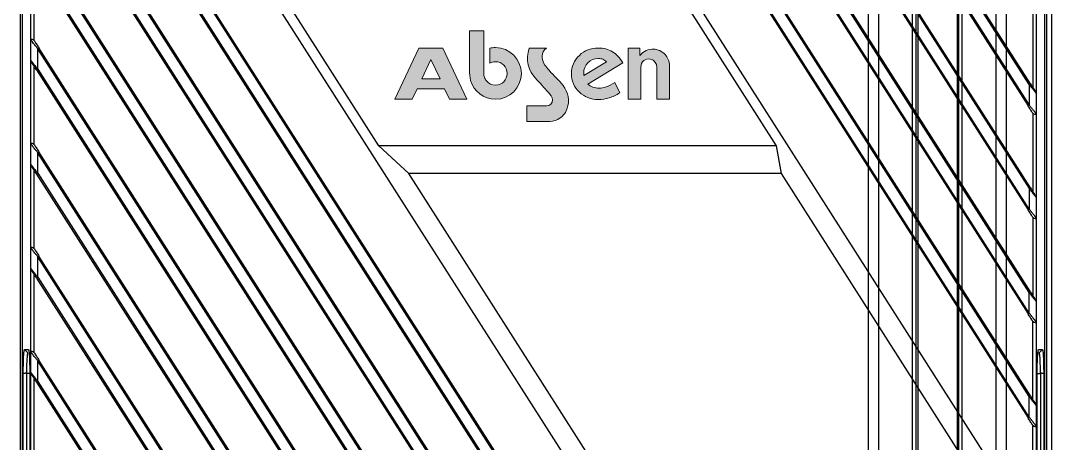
# Model space of a CAD drawing. Header units: millimetres. Extents: x 620 to 19791, y 2539 to 6969.
# Drawn here: x 17627.7 to 17777, y 3914.7 to 3976 of the extents above; entities that cross this region are included whole.
import ezdxf

# ---------------------------------------------------------------- set-up
doc = ezdxf.new("R2010")
doc.units = ezdxf.units.MM
doc.layers.add('02___PRT_ALL_AXES', color=7, linetype='Continuous')
doc.layers.add('图层 1', color=7, linetype='Continuous', lineweight=18)

# ---------------------------------------------------------------- blocks, each defined once
blk = doc.blocks.new('ryfhgjmb')
at = {"color": 30, "linetype": 'Continuous', "true_color": 0xf26722}
for p, q in [((6005.13, 3342.43), (7001.63, 3342.43)), ((6005.13, 3340.93), (7001.63, 3340.93)), ((6058.09, 3336.03), (6969.27, 3336.03)), ((6058.47, 3335.53), (6968.88, 3335.53)), ((6058.47, 3329.33), (6968.88, 3329.33)), ((6058.09, 3328.83), (6969.27, 3328.83)), ((6005.13, 3323.93), (7001.63, 3323.93)), ((6005.13, 3322.43), (7001.63, 3322.43))]:
    blk.add_line(p, q, dxfattribs=at)
at = {"layer": '02___PRT_ALL_AXES', "color": 30, "linetype": 'Continuous', "true_color": 0xf26722}
for p, q in [((6968.72, 3335.27), (6027.64, 3335.27)), ((6968.72, 3329.59), (6027.64, 3329.59))]:
    blk.add_line(p, q, dxfattribs=at)
blk = doc.blocks.new('rsfv')
at = {"rotation": 90}
blk.add_blockref('ryfhgjmb', (14583.06, -2205.71), dxfattribs=at)
blk = doc.blocks.new('tgd')
at = {"true_color": 0xf58220}
h = blk.add_hatch(color=30, dxfattribs=at)
edge = h.paths.add_edge_path()
edge.add_spline(control_points=[(18360.37, 4882.79), (18360.45, 4882.59), (18360.56, 4882.4), (18360.7, 4882.24), (18361.01, 4881.88), (18361.47, 4881.66), (18361.98, 4881.66), (18362.91, 4881.66), (18363.67, 4882.42), (18363.67, 4883.35), (18363.67, 4884.29), (18362.91, 4885.05), (18361.98, 4885.05), (18361.67, 4885.05), (18361.38, 4884.97), (18361.14, 4884.83), (18361.14, 4884.83), (18361.14, 4887), (18361.14, 4887), (18361.41, 4887.06), (18361.7, 4887.1), (18361.98, 4887.1), (18364.04, 4887.1), (18365.72, 4885.41), (18365.72, 4883.35), (18365.72, 4881.29), (18364.04, 4879.61), (18361.98, 4879.61), (18360.27, 4879.61), (18358.82, 4880.76), (18358.37, 4882.32), (18358.23, 4882.84), (18358.23, 4883.32), (18358.23, 4883.85), (18358.23, 4883.85), (18358.23, 4884.46), (18358.23, 4884.46), (18358.23, 4884.46), (18358.23, 4889.52), (18358.23, 4889.52), (18358.23, 4889.52), (18360.28, 4889.52), (18360.28, 4889.52), (18360.28, 4887.62), (18360.28, 4885.71), (18360.28, 4883.81), (18360.28, 4883.46), (18360.26, 4883.13), (18360.37, 4882.79)], knot_values=[0, 0, 0, 0, 1, 1, 1, 2, 2, 2, 3, 3, 3, 4, 4, 4, 5, 5, 5, 6, 6, 6, 7, 7, 7, 8, 8, 8, 9, 9, 9, 10, 10, 10, 11, 11, 11, 12, 12, 12, 13, 13, 13, 14, 14, 14, 15, 15, 15, 16, 16, 16, 16], degree=3, periodic=0)
h = blk.add_hatch(color=256)
h.paths.add_polyline_path([(18351.29, 4882.55), (18353.94, 4882.55), (18352.61, 4885.39)], flags=16)
h.paths.add_polyline_path([(18354.61, 4881.11), (18350.62, 4881.11), (18349.92, 4879.61), (18347.4, 4879.61), (18350.86, 4887.03), (18353.13, 4887.03), (18354.37, 4887.03), (18357.83, 4879.61), (18355.31, 4879.61)])
h = blk.add_hatch(color=256)
edge = h.paths.add_edge_path()
edge.add_spline(control_points=[(18366.85, 4887.03), (18366.85, 4887.03), (18369.38, 4887.03), (18369.38, 4887.03), (18368.51, 4886.41), (18368.57, 4885.39), (18369.14, 4884.57), (18369.31, 4884.32), (18369.51, 4884.07), (18369.73, 4883.81), (18370.42, 4882.98), (18371.18, 4882.42), (18371.76, 4881.62), (18372.51, 4880.59), (18372.82, 4879.45), (18372.32, 4878.18), (18372.07, 4877.52), (18371.61, 4876.97), (18370.99, 4876.69), (18370.53, 4876.47), (18370, 4876.39), (18369.44, 4876.39), (18369.44, 4876.39), (18366.53, 4876.39), (18366.53, 4876.39), (18366.53, 4876.39), (18366.53, 4878.64), (18366.53, 4878.64), (18366.53, 4878.64), (18369.35, 4878.64), (18369.35, 4878.64), (18369.35, 4878.64), (18369.35, 4878.64), (18369.35, 4878.64), (18369.35, 4878.64), (18369.35, 4878.64), (18369.35, 4878.64), (18369.35, 4878.64), (18369.36, 4878.64), (18369.36, 4878.64), (18369.36, 4878.64), (18369.36, 4878.64), (18369.36, 4878.64), (18369.85, 4878.65), (18370.25, 4879.05), (18370.25, 4879.54), (18370.25, 4879.97), (18369.91, 4880.27), (18369.65, 4880.57), (18369, 4881.31), (18368.32, 4882.06), (18367.95, 4882.44), (18366.65, 4883.79), (18366.3, 4885.33), (18366.85, 4887.03)], knot_values=[0, 0, 0, 0, 1, 1, 1, 2, 2, 2, 3, 3, 3, 4, 4, 4, 5, 5, 5, 6, 6, 6, 7, 7, 7, 8, 8, 8, 9, 9, 9, 10, 10, 10, 11, 11, 11, 12, 12, 12, 13, 13, 13, 14, 14, 14, 15, 15, 15, 16, 16, 16, 17, 17, 17, 18, 18, 18, 18], degree=3, periodic=0)
h = blk.add_hatch(color=256)
edge = h.paths.add_edge_path()
edge.add_spline(control_points=[(18379.97, 4880.54), (18379.47, 4880.22), (18378.97, 4879.98), (18378.46, 4879.82), (18377.95, 4879.66), (18377.42, 4879.58), (18376.88, 4879.58), (18376.34, 4879.58), (18375.84, 4879.67), (18375.37, 4879.85), (18374.91, 4880.03), (18374.49, 4880.3), (18374.12, 4880.65), (18373.75, 4881), (18373.46, 4881.41), (18373.26, 4881.86), (18373.07, 4882.32), (18372.97, 4882.8), (18372.97, 4883.31), (18372.97, 4883.83), (18373.07, 4884.31), (18373.26, 4884.76), (18373.45, 4885.2), (18373.74, 4885.61), (18374.12, 4885.97), (18374.49, 4886.33), (18374.9, 4886.59), (18375.36, 4886.77), (18375.81, 4886.94), (18376.32, 4887.03), (18376.88, 4887.03), (18377.64, 4887.03), (18378.32, 4886.85), (18378.92, 4886.49), (18379.52, 4886.12), (18380.02, 4885.59), (18380.41, 4884.89), (18380.41, 4884.89), (18375.36, 4881.81), (18375.36, 4881.81), (18375.58, 4881.61), (18375.82, 4881.46), (18376.09, 4881.36), (18376.36, 4881.26), (18376.65, 4881.21), (18376.97, 4881.21), (18377.29, 4881.21), (18377.64, 4881.27), (18378, 4881.41), (18378.37, 4881.54), (18378.78, 4881.75), (18379.24, 4882.04), (18379.24, 4882.04), (18379.97, 4880.54), (18379.97, 4880.54)], knot_values=[0, 0, 0, 0, 1, 1, 1, 2, 2, 2, 3, 3, 3, 4, 4, 4, 5, 5, 5, 6, 6, 6, 7, 7, 7, 8, 8, 8, 9, 9, 9, 10, 10, 10, 11, 11, 11, 12, 12, 12, 13, 13, 13, 14, 14, 14, 15, 15, 15, 16, 16, 16, 17, 17, 17, 18, 18, 18, 18], degree=3, periodic=0)
edge = h.paths.add_edge_path(flags=16)
edge.add_spline(control_points=[(18374.76, 4883.06), (18374.76, 4883.06), (18378.05, 4885.04), (18378.05, 4885.04), (18377.9, 4885.2), (18377.73, 4885.32), (18377.53, 4885.4), (18377.33, 4885.48), (18377.1, 4885.52), (18376.85, 4885.52), (18376.25, 4885.52), (18375.75, 4885.32), (18375.35, 4884.91), (18374.95, 4884.51), (18374.75, 4883.99), (18374.75, 4883.38), (18374.75, 4883.29), (18374.75, 4883.23), (18374.75, 4883.18), (18374.75, 4883.14), (18374.76, 4883.1), (18374.76, 4883.06)], knot_values=[0, 0, 0, 0, 1, 1, 1, 2, 2, 2, 3, 3, 3, 4, 4, 4, 5, 5, 5, 6, 6, 6, 7, 7, 7, 7], degree=3, periodic=0)
h = blk.add_hatch(color=256)
edge = h.paths.add_edge_path()
edge.add_spline(control_points=[(18381.21, 4879.61), (18381.21, 4879.61), (18381.21, 4887.03), (18381.21, 4887.03), (18381.21, 4887.03), (18382.88, 4887.03), (18382.88, 4887.03), (18382.88, 4887.03), (18382.88, 4885.93), (18382.88, 4885.93), (18383.46, 4886.62), (18384.04, 4886.89), (18384.93, 4886.87), (18385.41, 4886.87), (18386.16, 4886.55), (18386.55, 4886.09), (18386.91, 4885.63), (18387.17, 4885.24), (18387.17, 4884.39), (18387.17, 4884.39), (18387.17, 4879.61), (18387.17, 4879.61), (18387.17, 4879.61), (18385.35, 4879.61), (18385.35, 4879.61), (18385.35, 4879.61), (18385.35, 4883.76), (18385.35, 4883.76), (18385.35, 4884.01), (18385.35, 4884.27), (18385.31, 4884.52), (18385.28, 4884.71), (18385.17, 4884.92), (18385.01, 4885.1), (18384.55, 4885.59), (18383.69, 4885.58), (18383.27, 4885.03), (18383.04, 4884.74), (18383.02, 4884.45), (18383.02, 4883.72), (18383.02, 4883.72), (18383.02, 4879.61), (18383.02, 4879.61), (18383.02, 4879.61), (18381.21, 4879.61), (18381.21, 4879.61)], knot_values=[0, 0, 0, 0, 1, 1, 1, 2, 2, 2, 3, 3, 3, 4, 4, 4, 5, 5, 5, 6, 6, 6, 7, 7, 7, 8, 8, 8, 9, 9, 9, 10, 10, 10, 11, 11, 11, 12, 12, 12, 13, 13, 13, 14, 14, 14, 15, 15, 15, 15], degree=3, periodic=0)
at = {"color": 7, "linetype": 'Continuous', "lineweight": 25}
for p, q in [((18344.1, 5028.15), (18439.27, 4878.77)), ((18439.27, 4881.74), (18346, 5028.15)), ((18439.27, 4863.69), (18335.1, 5027.2)), ((18336.76, 5027.58), (18439.27, 4866.67)), ((18439.44, 4866.78), (18337.82, 5026.29)), ((18344.63, 5026.95), (18439.1, 4878.66)), ((18439.44, 4881.85), (18347, 5026.95)), ((18335.78, 5025.77), (18439.1, 4863.58)), ((18439.27, 4848.61), (18328.1, 5023.11)), ((18439.27, 4851.59), (18329.71, 5023.56)), ((18439.44, 4851.7), (18330.35, 5022.94)), ((18328.89, 5021.51), (18439.1, 4848.51)), ((18439.27, 4836.52), (18324.52, 5016.64)), ((18439.27, 4833.54), (18324.17, 5014.21)), ((18439.44, 4836.62), (18325.88, 5014.87)), ((18325.58, 5011.62), (18439.1, 4833.43)), ((18293.2, 4763.25), (18293.2, 5002.46)), ((18293.43, 5002.46), (18293.43, 4763.25)), ((18441.53, 4763.25), (18441.53, 5002.46)), ((18441.75, 5002.46), (18441.75, 4763.25)), ((18442.48, 5002.46), (18442.48, 4763.25)), ((18439.77, 4817.31), (18348.43, 4960.69)), ((18295.19, 4948.41), (18386.53, 4805.03)), ((18410.78, 4751.51), (18295.69, 4932.17)), ((18409.37, 4754.09), (18295.86, 4932.28)), ((18295.52, 4929.09), (18409.07, 4750.84)), ((18295.69, 4929.19), (18410.44, 4749.07)), ((18406.07, 4744.2), (18295.86, 4917.2)), ((18406.85, 4742.6), (18295.69, 4917.1)), ((18295.52, 4914.01), (18404.61, 4742.77)), ((18295.69, 4914.12), (18405.25, 4742.15)), ((18399.85, 4738.52), (18295.69, 4902.02)), ((18399.18, 4739.95), (18295.86, 4902.13)), ((18294.69, 4888.2), (18294.69, 4900.3)), ((18295.19, 4888.09), (18295.19, 4899.46)), ((18295.52, 4898.94), (18397.14, 4739.42)), ((18295.69, 4899.04), (18398.2, 4738.14)), ((18345.1, 4872.86), (18332.35, 4892.86)), ((18389.86, 4892.86), (18402.6, 4872.86)), ((18439.77, 4892.69), (18439.77, 4881.33)), ((18440.27, 4892.59), (18440.27, 4880.49)), ((18294.69, 4885.22), (18294.69, 4888.2)), ((18390.85, 4737.56), (18295.69, 4886.94)), ((18295.69, 4883.97), (18295.69, 4886.94)), ((18390.33, 4738.76), (18295.86, 4887.05)), ((18294.69, 4873.13), (18294.69, 4885.22)), ((18295.19, 4873.02), (18295.19, 4884.38)), ((18295.52, 4883.86), (18387.96, 4738.76)), ((18295.69, 4883.97), (18388.96, 4737.56)), ((18439.27, 4881.74), (18439.27, 4878.77)), ((18440.27, 4880.49), (18440.27, 4877.51)), ((18439.77, 4877.62), (18439.77, 4866.25)), ((18440.27, 4877.51), (18440.27, 4865.41)), ((18294.69, 4870.15), (18294.69, 4873.13)), ((18349.42, 4868.86), (18345.1, 4872.86)), ((18402.6, 4872.86), (18345.1, 4872.86)), ((18402.6, 4872.86), (18403.37, 4868.86)), ((18295.69, 4868.89), (18295.69, 4871.87)), ((18381.25, 4737.56), (18295.69, 4871.87)), ((18380.72, 4738.76), (18295.86, 4871.98)), ((18294.69, 4858.05), (18294.69, 4870.15)), ((18295.19, 4857.94), (18295.19, 4869.31)), ((18295.52, 4868.78), (18378.35, 4738.76)), ((18295.69, 4868.89), (18379.36, 4737.56)), ((18393.91, 4799.03), (18349.42, 4868.86)), ((18403.37, 4868.86), (18349.42, 4868.86)), ((18403.37, 4868.86), (18439.72, 4811.8)), ((18439.27, 4866.67), (18439.27, 4863.69)), ((18440.27, 4865.41), (18440.27, 4862.43)), ((18439.77, 4862.54), (18439.77, 4851.18)), ((18440.27, 4862.43), (18440.27, 4850.34)), ((18294.69, 4855.07), (18294.69, 4858.05)), ((18295.69, 4853.82), (18295.69, 4856.79)), ((18371.65, 4737.56), (18295.69, 4856.79)), ((18371.12, 4738.76), (18295.86, 4856.9)), ((18294.69, 4842.98), (18294.69, 4855.07)), ((18295.19, 4842.87), (18295.19, 4854.23)), ((18295.52, 4853.71), (18368.75, 4738.76)), ((18295.69, 4853.82), (18369.75, 4737.56)), ((18439.27, 4848.61), (18439.27, 4851.59)), ((18440.27, 4850.34), (18440.27, 4847.36)), ((18439.77, 4836.1), (18439.77, 4847.47)), ((18440.27, 4847.36), (18440.27, 4835.26)), ((18293.77, 4843.33), (18294.35, 4843.33)), ((18293.77, 4843.33), (18294.24, 4842.86)), ((18294.69, 4840), (18294.69, 4842.98)), ((18440.61, 4843.33), (18441.19, 4843.33)), ((18440.71, 4842.86), (18441.19, 4843.33)), ((18295.69, 4838.74), (18295.69, 4841.72)), ((18362.04, 4737.56), (18295.69, 4841.72)), ((18361.52, 4738.76), (18295.86, 4841.83)), ((18293.59, 4805.86), (18293.59, 4839.88)), ((18294.06, 4839.86), (18294.06, 4839.9)), ((18294.06, 4839.86), (18294.06, 4805.86)), ((18294.53, 4839.89), (18294.53, 4805.86)), ((18294.69, 4827.9), (18294.69, 4840)), ((18440.43, 4805.86), (18440.43, 4839.89)), ((18440.89, 4839.9), (18440.89, 4839.86)), ((18440.89, 4839.86), (18440.89, 4805.86)), ((18441.37, 4839.89), (18441.37, 4805.86)), ((18295.19, 4827.79), (18295.19, 4839.16)), ((18295.52, 4838.63), (18359.15, 4738.76)), ((18295.69, 4838.74), (18360.15, 4737.56)), ((18439.27, 4833.54), (18439.27, 4836.52)), ((18440.27, 4835.26), (18440.27, 4832.28)), ((18439.77, 4817.31), (18439.77, 4832.39)), ((18440.27, 4832.28), (18440.27, 4817.15))]:
    blk.add_line(p, q, dxfattribs=at)
blk.add_line((18360.37, 4882.79), (18360.37, 4882.79))
blk.add_line((18360.37, 4882.79), (18360.37, 4882.79))
blk.add_line((18360.37, 4882.79), (18360.37, 4882.79))
at = {"color": 8, "linetype": 'Continuous', "lineweight": 25}
for p, q in [((18294.51, 4839.86), (18294.06, 4839.86)), ((18440.44, 4839.86), (18440.89, 4839.86))]:
    blk.add_line(p, q, dxfattribs=at)
at = {"color": 7, "linetype": 'Continuous', "lineweight": 25, "flags": 128}
for points in [[(18295.86, 4887.05), (18295.85, 4887.05), (18295.84, 4887.04), (18295.83, 4887.03), (18295.81, 4887.02), (18295.78, 4887), (18295.75, 4886.99), (18295.72, 4886.97), (18295.69, 4886.94)], [(18295.52, 4883.86), (18295.52, 4883.86), (18295.53, 4883.87), (18295.55, 4883.88), (18295.57, 4883.89), (18295.59, 4883.91), (18295.62, 4883.93), (18295.65, 4883.95), (18295.69, 4883.97)], [(18439.44, 4881.85), (18439.43, 4881.85), (18439.42, 4881.84), (18439.41, 4881.83), (18439.39, 4881.82), (18439.36, 4881.8), (18439.33, 4881.78), (18439.3, 4881.76), (18439.27, 4881.74)], [(18295.86, 4871.98), (18295.85, 4871.98), (18295.84, 4871.97), (18295.83, 4871.96), (18295.81, 4871.95), (18295.78, 4871.93), (18295.75, 4871.91), (18295.72, 4871.89), (18295.69, 4871.87)], [(18295.52, 4868.78), (18295.52, 4868.79), (18295.53, 4868.79), (18295.55, 4868.8), (18295.57, 4868.82), (18295.59, 4868.83), (18295.62, 4868.85), (18295.65, 4868.87), (18295.69, 4868.89)], [(18439.27, 4866.67), (18439.3, 4866.69), (18439.33, 4866.71), (18439.36, 4866.73), (18439.39, 4866.74), (18439.41, 4866.76), (18439.42, 4866.77), (18439.43, 4866.77), (18439.44, 4866.78)], [(18439.1, 4863.58), (18439.1, 4863.58), (18439.11, 4863.59), (18439.13, 4863.6), (18439.15, 4863.61), (18439.17, 4863.63), (18439.2, 4863.65), (18439.24, 4863.67), (18439.27, 4863.69)], [(18295.86, 4856.9), (18295.85, 4856.9), (18295.84, 4856.89), (18295.83, 4856.88), (18295.81, 4856.87), (18295.78, 4856.85), (18295.75, 4856.84), (18295.72, 4856.82), (18295.69, 4856.79)], [(18295.52, 4853.71), (18295.52, 4853.71), (18295.53, 4853.72), (18295.55, 4853.73), (18295.57, 4853.74), (18295.59, 4853.76), (18295.62, 4853.78), (18295.65, 4853.8), (18295.69, 4853.82)], [(18439.27, 4851.59), (18439.3, 4851.61), (18439.33, 4851.63), (18439.36, 4851.65), (18439.39, 4851.67), (18439.41, 4851.68), (18439.42, 4851.69), (18439.43, 4851.7), (18439.44, 4851.7)], [(18295.86, 4841.83), (18295.85, 4841.82), (18295.84, 4841.82), (18295.83, 4841.81), (18295.81, 4841.8), (18295.78, 4841.78), (18295.75, 4841.76), (18295.72, 4841.74), (18295.69, 4841.72)], [(18295.52, 4838.63), (18295.52, 4838.64), (18295.53, 4838.64), (18295.55, 4838.65), (18295.57, 4838.67), (18295.59, 4838.68), (18295.62, 4838.7), (18295.65, 4838.72), (18295.69, 4838.74)], [(18439.44, 4836.62), (18439.43, 4836.62), (18439.42, 4836.62), (18439.41, 4836.61), (18439.39, 4836.59), (18439.36, 4836.58), (18439.33, 4836.56), (18439.3, 4836.54), (18439.27, 4836.52)]]:
    blk.add_lwpolyline(points, dxfattribs=at)
at = {"color": 7, "linetype": 'Continuous', "lineweight": 25}
for points, knots in [([(18295.19, 4888.09), (18295.17, 4888.11), (18295.15, 4888.14), (18295.1, 4888.17), (18295.04, 4888.22), (18294.95, 4888.26), (18294.85, 4888.28), (18294.78, 4888.28), (18294.73, 4888.27), (18294.7, 4888.25), (18294.69, 4888.22), (18294.69, 4888.21), (18294.69, 4888.2)], [0, 0, 0, 0, 0.0700491, 0.1402794, 0.210006, 0.3781132, 0.5266074, 0.640507, 0.750326, 0.8694107, 0.942585, 1, 1, 1, 1]), ([(18295.69, 4886.94), (18295.66, 4886.98), (18295.61, 4887.04), (18295.54, 4887.14), (18295.45, 4887.24), (18295.32, 4887.4), (18295.16, 4887.59), (18295.02, 4887.77), (18294.94, 4887.89), (18294.87, 4887.98), (18294.81, 4888.05), (18294.76, 4888.11), (18294.72, 4888.15), (18294.7, 4888.18), (18294.69, 4888.19), (18294.69, 4888.2)], [0, 0, 0, 0, 0.056622, 0.118697, 0.186255, 0.25932, 0.41739, 0.569507, 0.631025, 0.678919, 0.772843, 0.825376, 0.882175, 0.942027, 1, 1, 1, 1]), ([(18295.19, 4888.09), (18295.19, 4888.09), (18295.21, 4888.07), (18295.22, 4888.04), (18295.23, 4888.03)], [0, 0, 0, 0, 0.48896, 1, 1, 1, 1]), ([(18295.23, 4888.03), (18295.32, 4887.89), (18295.42, 4887.73), (18295.64, 4887.4), (18295.75, 4887.23), (18295.86, 4887.05)], [0, 0, 0, 0, 0.5, 0.5, 1, 1, 1, 1]), ([(18294.69, 4885.22), (18294.69, 4885.22), (18294.69, 4885.22), (18294.7, 4885.2), (18294.72, 4885.18), (18294.75, 4885.15), (18294.77, 4885.11), (18294.81, 4885.07), (18294.85, 4885.02), (18294.9, 4884.95), (18294.96, 4884.89), (18295.05, 4884.77), (18295.18, 4884.6), (18295.36, 4884.39), (18295.53, 4884.17), (18295.63, 4884.04), (18295.69, 4883.97)], [0, 0, 0, 0, 0.036521, 0.074148, 0.113238, 0.154113, 0.19705, 0.242293, 0.290047, 0.340489, 0.393768, 0.45001, 0.589421, 0.746917, 0.871467, 1, 1, 1, 1]), ([(18294.77, 4885.04), (18294.75, 4885.06), (18294.73, 4885.1), (18294.71, 4885.15), (18294.69, 4885.18), (18294.69, 4885.2), (18294.69, 4885.21), (18294.69, 4885.22), (18294.69, 4885.22)], [0, 0, 0, 0, 0.295768, 0.583737, 0.817745, 0.918863, 0.939323, 1, 1, 1, 1]), ([(18295.52, 4883.86), (18295.38, 4884.08), (18295.24, 4884.3), (18295.04, 4884.61), (18294.97, 4884.72), (18294.86, 4884.9), (18294.8, 4884.98), (18294.77, 4885.04)], [0, 0, 0, 0, 0.5, 0.5, 0.75, 0.75, 1, 1, 1, 1]), ([(18440.27, 4880.49), (18440.27, 4880.49), (18440.26, 4880.49), (18440.26, 4880.5), (18440.24, 4880.52), (18440.21, 4880.56), (18440.15, 4880.64), (18440.06, 4880.75), (18439.93, 4880.92), (18439.77, 4881.11), (18439.6, 4881.32), (18439.43, 4881.54), (18439.32, 4881.67), (18439.27, 4881.74)], [0, 0, 0, 0, 0.032187, 0.064847, 0.098284, 0.153778, 0.217586, 0.343067, 0.459054, 0.592499, 0.743848, 0.868231, 1, 1, 1, 1]), ([(18439.44, 4881.85), (18439.58, 4881.63), (18439.72, 4881.41), (18439.92, 4881.1), (18439.98, 4881), (18440.1, 4880.81), (18440.15, 4880.73), (18440.19, 4880.67)], [0, 0, 0, 0, 0.5, 0.5, 0.75, 0.75, 1, 1, 1, 1]), ([(18440.19, 4880.67), (18440.2, 4880.65), (18440.22, 4880.62), (18440.24, 4880.58), (18440.26, 4880.55), (18440.26, 4880.53), (18440.27, 4880.5), (18440.27, 4880.49), (18440.27, 4880.49)], [0, 0, 0, 0, 0.272195, 0.541525, 0.675243, 0.788116, 0.917487, 1, 1, 1, 1]), ([(18439.27, 4878.77), (18439.22, 4878.73), (18439.17, 4878.7), (18439.11, 4878.66), (18439.1, 4878.66), (18439.1, 4878.66)], [0, 0, 0, 0, 0.5, 0.5, 1, 1, 1, 1]), ([(18439.72, 4877.68), (18439.64, 4877.82), (18439.53, 4877.98), (18439.32, 4878.31), (18439.21, 4878.49), (18439.1, 4878.66)], [0, 0, 0, 0, 0.5, 0.5, 1, 1, 1, 1]), ([(18439.27, 4878.77), (18439.3, 4878.72), (18439.37, 4878.64), (18439.47, 4878.51), (18439.56, 4878.4), (18439.67, 4878.26), (18439.8, 4878.1), (18439.92, 4877.95), (18440.01, 4877.84), (18440.07, 4877.76), (18440.12, 4877.69), (18440.18, 4877.63), (18440.23, 4877.57), (18440.25, 4877.52), (18440.26, 4877.51), (18440.27, 4877.51), (18440.27, 4877.51)], [0, 0, 0, 0, 0.082816, 0.160458, 0.232937, 0.300267, 0.433209, 0.550376, 0.61363, 0.665108, 0.725587, 0.787658, 0.868135, 0.934364, 0.970021, 1, 1, 1, 1]), ([(18439.77, 4877.62), (18439.76, 4877.63), (18439.75, 4877.65), (18439.73, 4877.67), (18439.72, 4877.68)], [0, 0, 0, 0, 0.488961, 1, 1, 1, 1]), ([(18439.77, 4877.62), (18439.78, 4877.6), (18439.81, 4877.57), (18439.85, 4877.54), (18439.92, 4877.49), (18440.01, 4877.45), (18440.11, 4877.43), (18440.17, 4877.43), (18440.22, 4877.44), (18440.25, 4877.46), (18440.26, 4877.49), (18440.27, 4877.5), (18440.27, 4877.51)], [0, 0, 0, 0, 0.071456, 0.142488, 0.212279, 0.375092, 0.529614, 0.64079, 0.748352, 0.868276, 0.941576, 1, 1, 1, 1]), ([(18295.19, 4873.02), (18295.17, 4873.03), (18295.15, 4873.06), (18295.1, 4873.1), (18295.04, 4873.15), (18294.95, 4873.19), (18294.85, 4873.21), (18294.78, 4873.21), (18294.73, 4873.2), (18294.7, 4873.17), (18294.69, 4873.15), (18294.69, 4873.13), (18294.69, 4873.13)], [0, 0, 0, 0, 0.070049, 0.140279, 0.210005, 0.37811, 0.526606, 0.640505, 0.750324, 0.86941, 0.942585, 1, 1, 1, 1]), ([(18295.69, 4871.87), (18295.66, 4871.91), (18295.59, 4872), (18295.48, 4872.13), (18295.34, 4872.31), (18295.17, 4872.51), (18295.03, 4872.69), (18294.94, 4872.82), (18294.87, 4872.91), (18294.81, 4872.98), (18294.76, 4873.03), (18294.72, 4873.07), (18294.7, 4873.1), (18294.69, 4873.12), (18294.69, 4873.13)], [0, 0, 0, 0, 0.076163, 0.161932, 0.25736, 0.415432, 0.568469, 0.630014, 0.677592, 0.771175, 0.823855, 0.881012, 0.941446, 1, 1, 1, 1]), ([(18295.19, 4873.02), (18295.19, 4873.01), (18295.21, 4872.99), (18295.22, 4872.97), (18295.23, 4872.96)], [0, 0, 0, 0, 0.48896, 1, 1, 1, 1]), ([(18295.23, 4872.96), (18295.32, 4872.82), (18295.42, 4872.66), (18295.64, 4872.32), (18295.75, 4872.15), (18295.86, 4871.98)], [0, 0, 0, 0, 0.5, 0.5, 1, 1, 1, 1]), ([(18294.69, 4870.15), (18294.69, 4870.15), (18294.69, 4870.14), (18294.7, 4870.13), (18294.72, 4870.11), (18294.75, 4870.08), (18294.77, 4870.04), (18294.81, 4869.99), (18294.85, 4869.94), (18294.9, 4869.88), (18294.96, 4869.81), (18295.05, 4869.7), (18295.18, 4869.53), (18295.35, 4869.31), (18295.53, 4869.1), (18295.63, 4868.96), (18295.69, 4868.89)], [0, 0, 0, 0, 0.036521, 0.074147, 0.113237, 0.15411, 0.197047, 0.242287, 0.290038, 0.340476, 0.39375, 0.449986, 0.589415, 0.746903, 0.871127, 1, 1, 1, 1]), ([(18294.77, 4869.97), (18294.75, 4869.99), (18294.73, 4870.02), (18294.71, 4870.07), (18294.69, 4870.11), (18294.69, 4870.12), (18294.69, 4870.14), (18294.69, 4870.14), (18294.69, 4870.15)], [0, 0, 0, 0, 0.295768, 0.583737, 0.817744, 0.918862, 0.939323, 1, 1, 1, 1]), ([(18295.52, 4868.78), (18295.38, 4869.01), (18295.24, 4869.23), (18295.04, 4869.54), (18294.97, 4869.64), (18294.86, 4869.82), (18294.8, 4869.91), (18294.77, 4869.97)], [0, 0, 0, 0, 0.5, 0.5, 0.75, 0.75, 1, 1, 1, 1]), ([(18440.27, 4865.41), (18440.27, 4865.41), (18440.26, 4865.42), (18440.26, 4865.43), (18440.24, 4865.45), (18440.21, 4865.49), (18440.15, 4865.56), (18440.06, 4865.68), (18439.93, 4865.84), (18439.77, 4866.04), (18439.6, 4866.25), (18439.43, 4866.46), (18439.32, 4866.6), (18439.27, 4866.67)], [0, 0, 0, 0, 0.032205, 0.064879, 0.098325, 0.153821, 0.217622, 0.343078, 0.459057, 0.592508, 0.743852, 0.867922, 1, 1, 1, 1]), ([(18439.44, 4866.78), (18439.58, 4866.56), (18439.72, 4866.33), (18439.92, 4866.02), (18439.98, 4865.92), (18440.1, 4865.74), (18440.15, 4865.65), (18440.19, 4865.59)], [0, 0, 0, 0, 0.5, 0.5, 0.75, 0.75, 1, 1, 1, 1]), ([(18440.19, 4865.59), (18440.2, 4865.58), (18440.22, 4865.54), (18440.24, 4865.5), (18440.26, 4865.47), (18440.26, 4865.45), (18440.27, 4865.43), (18440.27, 4865.42), (18440.27, 4865.41)], [0, 0, 0, 0, 0.272195, 0.541525, 0.675243, 0.788116, 0.917487, 1, 1, 1, 1]), ([(18439.72, 4862.6), (18439.64, 4862.74), (18439.53, 4862.91), (18439.32, 4863.24), (18439.21, 4863.41), (18439.1, 4863.58)], [0, 0, 0, 0, 0.5, 0.5, 1, 1, 1, 1]), ([(18439.27, 4863.69), (18439.3, 4863.66), (18439.35, 4863.59), (18439.43, 4863.49), (18439.5, 4863.4), (18439.62, 4863.25), (18439.77, 4863.06), (18439.92, 4862.88), (18440.01, 4862.76), (18440.07, 4862.69), (18440.12, 4862.62), (18440.18, 4862.55), (18440.23, 4862.49), (18440.25, 4862.45), (18440.26, 4862.43), (18440.27, 4862.43), (18440.27, 4862.43)], [0, 0, 0, 0, 0.063732, 0.125592, 0.185586, 0.243721, 0.410364, 0.550813, 0.614308, 0.665676, 0.725736, 0.787625, 0.868188, 0.934324, 0.969973, 1, 1, 1, 1]), ([(18439.77, 4862.54), (18439.76, 4862.55), (18439.75, 4862.57), (18439.73, 4862.59), (18439.72, 4862.6)], [0, 0, 0, 0, 0.488961, 1, 1, 1, 1]), ([(18439.77, 4862.54), (18439.78, 4862.53), (18439.81, 4862.5), (18439.85, 4862.46), (18439.92, 4862.41), (18440.01, 4862.37), (18440.11, 4862.35), (18440.17, 4862.35), (18440.22, 4862.36), (18440.25, 4862.39), (18440.26, 4862.41), (18440.27, 4862.43), (18440.27, 4862.43)], [0, 0, 0, 0, 0.071456, 0.142488, 0.212279, 0.375092, 0.529614, 0.64079, 0.748352, 0.868276, 0.941576, 1, 1, 1, 1]), ([(18295.19, 4857.94), (18295.17, 4857.96), (18295.15, 4857.99), (18295.1, 4858.02), (18295.04, 4858.07), (18294.95, 4858.11), (18294.85, 4858.13), (18294.78, 4858.13), (18294.73, 4858.12), (18294.7, 4858.1), (18294.69, 4858.07), (18294.69, 4858.06), (18294.69, 4858.05)], [0, 0, 0, 0, 0.070049, 0.140279, 0.210005, 0.37811, 0.526606, 0.640505, 0.750324, 0.86941, 0.942585, 1, 1, 1, 1]), ([(18295.69, 4856.79), (18295.66, 4856.84), (18295.59, 4856.92), (18295.48, 4857.06), (18295.34, 4857.23), (18295.17, 4857.44), (18295.03, 4857.62), (18294.94, 4857.74), (18294.87, 4857.83), (18294.81, 4857.9), (18294.76, 4857.96), (18294.72, 4857.99), (18294.7, 4858.03), (18294.69, 4858.04), (18294.69, 4858.05)], [0, 0, 0, 0, 0.076163, 0.161932, 0.25736, 0.415431, 0.568469, 0.630014, 0.677592, 0.771175, 0.823855, 0.881012, 0.941446, 1, 1, 1, 1]), ([(18295.19, 4857.94), (18295.19, 4857.93), (18295.21, 4857.91), (18295.22, 4857.89), (18295.23, 4857.88)], [0, 0, 0, 0, 0.48896, 1, 1, 1, 1]), ([(18295.23, 4857.88), (18295.32, 4857.74), (18295.42, 4857.58), (18295.64, 4857.25), (18295.75, 4857.07), (18295.86, 4856.9)], [0, 0, 0, 0, 0.5, 0.5, 1, 1, 1, 1]), ([(18294.69, 4855.07), (18294.69, 4855.07), (18294.69, 4855.07), (18294.7, 4855.05), (18294.72, 4855.03), (18294.75, 4855), (18294.77, 4854.96), (18294.81, 4854.92), (18294.85, 4854.86), (18294.9, 4854.8), (18294.96, 4854.73), (18295.05, 4854.62), (18295.18, 4854.45), (18295.35, 4854.24), (18295.53, 4854.02), (18295.63, 4853.89), (18295.69, 4853.82)], [0, 0, 0, 0, 0.036521, 0.074147, 0.113237, 0.15411, 0.197047, 0.242287, 0.290038, 0.340476, 0.39375, 0.449986, 0.589415, 0.746903, 0.871127, 1, 1, 1, 1]), ([(18294.77, 4854.89), (18294.75, 4854.91), (18294.73, 4854.95), (18294.71, 4855), (18294.69, 4855.03), (18294.69, 4855.05), (18294.69, 4855.06), (18294.69, 4855.07), (18294.69, 4855.07)], [0, 0, 0, 0, 0.295768, 0.583737, 0.817744, 0.918862, 0.939323, 1, 1, 1, 1]), ([(18295.52, 4853.71), (18295.38, 4853.93), (18295.24, 4854.15), (18295.04, 4854.46), (18294.97, 4854.56), (18294.86, 4854.75), (18294.8, 4854.83), (18294.77, 4854.89)], [0, 0, 0, 0, 0.5, 0.5, 0.75, 0.75, 1, 1, 1, 1]), ([(18440.27, 4850.34), (18440.27, 4850.34), (18440.26, 4850.34), (18440.26, 4850.35), (18440.24, 4850.37), (18440.21, 4850.41), (18440.15, 4850.49), (18440.06, 4850.6), (18439.93, 4850.77), (18439.77, 4850.96), (18439.6, 4851.17), (18439.43, 4851.39), (18439.32, 4851.52), (18439.27, 4851.59)], [0, 0, 0, 0, 0.032205, 0.064879, 0.098325, 0.153821, 0.217622, 0.343078, 0.459057, 0.592508, 0.743852, 0.867922, 1, 1, 1, 1]), ([(18439.44, 4851.7), (18439.58, 4851.48), (18439.72, 4851.26), (18439.92, 4850.95), (18439.98, 4850.85), (18440.1, 4850.66), (18440.15, 4850.58), (18440.19, 4850.52)], [0, 0, 0, 0, 0.5, 0.5, 0.75, 0.75, 1, 1, 1, 1]), ([(18440.19, 4850.52), (18440.2, 4850.5), (18440.22, 4850.46), (18440.24, 4850.43), (18440.26, 4850.4), (18440.26, 4850.37), (18440.27, 4850.35), (18440.27, 4850.34), (18440.27, 4850.34)], [0, 0, 0, 0, 0.272195, 0.541525, 0.675243, 0.788116, 0.917487, 1, 1, 1, 1]), ([(18439.1, 4848.51), (18439.1, 4848.51), (18439.11, 4848.51), (18439.17, 4848.55), (18439.22, 4848.58), (18439.27, 4848.61)], [0, 0, 0, 0, 0.5, 0.5, 1, 1, 1, 1]), ([(18439.72, 4847.53), (18439.64, 4847.67), (18439.53, 4847.83), (18439.32, 4848.16), (18439.21, 4848.34), (18439.1, 4848.51)], [0, 0, 0, 0, 0.5, 0.5, 1, 1, 1, 1]), ([(18439.27, 4848.61), (18439.3, 4848.58), (18439.35, 4848.51), (18439.43, 4848.41), (18439.5, 4848.32), (18439.62, 4848.17), (18439.77, 4847.98), (18439.92, 4847.8), (18440.01, 4847.69), (18440.07, 4847.61), (18440.12, 4847.54), (18440.18, 4847.47), (18440.23, 4847.41), (18440.25, 4847.37), (18440.26, 4847.35), (18440.27, 4847.36), (18440.27, 4847.36)], [0, 0, 0, 0, 0.063732, 0.125592, 0.185586, 0.243721, 0.410364, 0.550813, 0.614308, 0.665676, 0.725736, 0.787625, 0.868188, 0.934324, 0.969973, 1, 1, 1, 1]), ([(18439.77, 4847.47), (18439.78, 4847.45), (18439.81, 4847.42), (18439.85, 4847.39), (18439.92, 4847.34), (18440.01, 4847.3), (18440.11, 4847.28), (18440.17, 4847.28), (18440.22, 4847.29), (18440.25, 4847.31), (18440.26, 4847.34), (18440.27, 4847.35), (18440.27, 4847.36)], [0, 0, 0, 0, 0.071456, 0.142488, 0.212279, 0.375092, 0.529614, 0.64079, 0.748352, 0.868276, 0.941576, 1, 1, 1, 1]), ([(18293.59, 4839.88), (18293.59, 4839.95), (18293.59, 4840.08), (18293.59, 4840.27), (18293.59, 4840.46), (18293.59, 4840.64), (18293.6, 4840.83), (18293.6, 4841.01), (18293.61, 4841.34), (18293.62, 4841.81), (18293.64, 4842.34), (18293.67, 4842.77), (18293.7, 4843.04), (18293.72, 4843.19), (18293.74, 4843.27), (18293.75, 4843.32), (18293.76, 4843.33), (18293.77, 4843.33)], [0, 0, 0, 0, 0.035437, 0.070646, 0.105735, 0.140811, 0.175984, 0.211361, 0.247048, 0.374488, 0.500161, 0.62571, 0.753228, 0.815423, 0.876897, 0.938229, 1, 1, 1, 1]), ([(18294.24, 4842.86), (18294.24, 4842.86), (18294.24, 4842.85), (18294.22, 4842.84), (18294.21, 4842.8), (18294.19, 4842.73), (18294.17, 4842.6), (18294.14, 4842.37), (18294.12, 4842), (18294.09, 4841.55), (18294.07, 4841.13), (18294.07, 4840.76), (18294.06, 4840.44), (18294.06, 4840.15), (18294.06, 4839.95), (18294.06, 4839.9)], [0, 0, 0, 0, 0.023792, 0.065561, 0.125336, 0.191194, 0.250503, 0.3755, 0.500458, 0.625377, 0.750334, 0.808342, 0.87517, 0.963039, 1, 1, 1, 1]), ([(18294.35, 4843.33), (18294.35, 4843.33), (18294.36, 4843.33), (18294.37, 4843.31), (18294.38, 4843.28), (18294.39, 4843.25), (18294.4, 4843.2), (18294.41, 4843.14), (18294.42, 4843.02), (18294.45, 4842.77), (18294.48, 4842.34), (18294.5, 4841.81), (18294.51, 4841.3), (18294.52, 4840.88), (18294.53, 4840.55), (18294.53, 4840.22), (18294.53, 4840), (18294.53, 4839.89)], [0, 0, 0, 0, 0.035381, 0.070548, 0.105609, 0.140672, 0.175846, 0.211238, 0.246955, 0.374437, 0.500071, 0.625682, 0.753219, 0.815377, 0.876842, 0.93819, 1, 1, 1, 1]), ([(18295.19, 4842.87), (18295.17, 4842.88), (18295.15, 4842.91), (18295.1, 4842.95), (18295.04, 4842.99), (18294.95, 4843.04), (18294.85, 4843.06), (18294.78, 4843.06), (18294.73, 4843.05), (18294.7, 4843.02), (18294.69, 4843), (18294.69, 4842.98), (18294.69, 4842.98)], [0, 0, 0, 0, 0.070049, 0.140279, 0.210005, 0.37811, 0.526606, 0.640505, 0.750324, 0.86941, 0.942585, 1, 1, 1, 1]), ([(18295.69, 4841.72), (18295.66, 4841.76), (18295.59, 4841.85), (18295.48, 4841.98), (18295.34, 4842.16), (18295.17, 4842.36), (18295.03, 4842.54), (18294.94, 4842.67), (18294.87, 4842.76), (18294.81, 4842.83), (18294.76, 4842.88), (18294.72, 4842.92), (18294.7, 4842.95), (18294.69, 4842.97), (18294.69, 4842.98)], [0, 0, 0, 0, 0.076163, 0.161932, 0.25736, 0.415431, 0.568469, 0.630014, 0.677592, 0.771175, 0.823855, 0.881012, 0.941446, 1, 1, 1, 1]), ([(18295.19, 4842.87), (18295.19, 4842.86), (18295.21, 4842.84), (18295.22, 4842.82), (18295.23, 4842.81)], [0, 0, 0, 0, 0.48896, 1, 1, 1, 1]), ([(18295.23, 4842.81), (18295.32, 4842.67), (18295.42, 4842.5), (18295.64, 4842.17), (18295.75, 4842), (18295.86, 4841.83)], [0, 0, 0, 0, 0.5, 0.5, 1, 1, 1, 1]), ([(18440.43, 4839.89), (18440.43, 4839.95), (18440.43, 4840.08), (18440.43, 4840.27), (18440.43, 4840.46), (18440.43, 4840.64), (18440.43, 4840.83), (18440.44, 4841.01), (18440.44, 4841.35), (18440.46, 4841.81), (18440.48, 4842.34), (18440.51, 4842.77), (18440.54, 4843.04), (18440.56, 4843.19), (18440.57, 4843.27), (18440.59, 4843.32), (18440.6, 4843.33), (18440.61, 4843.33)], [0, 0, 0, 0, 0.035416, 0.070611, 0.10569, 0.140764, 0.175939, 0.211324, 0.247024, 0.374493, 0.500164, 0.625732, 0.753269, 0.815461, 0.876928, 0.938247, 1, 1, 1, 1]), ([(18440.89, 4839.9), (18440.89, 4839.94), (18440.89, 4840.06), (18440.89, 4840.25), (18440.89, 4840.46), (18440.89, 4840.71), (18440.88, 4841.03), (18440.87, 4841.46), (18440.85, 4841.82), (18440.84, 4842.09), (18440.82, 4842.3), (18440.8, 4842.47), (18440.79, 4842.6), (18440.77, 4842.71), (18440.75, 4842.8), (18440.73, 4842.85), (18440.72, 4842.85), (18440.71, 4842.86)], [0, 0, 0, 0, 0.026073, 0.078333, 0.122556, 0.160504, 0.248311, 0.339738, 0.470221, 0.530021, 0.587242, 0.683619, 0.731234, 0.781098, 0.875666, 0.948616, 1, 1, 1, 1]), ([(18441.19, 4843.33), (18441.19, 4843.33), (18441.2, 4843.33), (18441.21, 4843.31), (18441.22, 4843.28), (18441.23, 4843.25), (18441.23, 4843.2), (18441.24, 4843.14), (18441.26, 4843.02), (18441.29, 4842.77), (18441.31, 4842.34), (18441.34, 4841.81), (18441.35, 4841.3), (18441.36, 4840.88), (18441.36, 4840.55), (18441.37, 4840.22), (18441.37, 4840), (18441.37, 4839.89)], [0, 0, 0, 0, 0.035388, 0.070561, 0.105626, 0.140692, 0.175868, 0.211261, 0.246977, 0.374442, 0.500058, 0.625679, 0.753189, 0.815324, 0.876785, 0.93815, 1, 1, 1, 1]), ([(18294.06, 4839.9), (18294.02, 4839.9), (18293.94, 4839.9), (18293.83, 4839.9), (18293.71, 4839.89), (18293.63, 4839.89), (18293.59, 4839.88)], [0, 0, 0, 0, 0.258959, 0.505203, 0.711743, 1, 1, 1, 1]), ([(18294.69, 4840), (18294.69, 4839.99), (18294.69, 4839.99), (18294.7, 4839.98), (18294.72, 4839.96), (18294.75, 4839.93), (18294.77, 4839.89), (18294.81, 4839.84), (18294.85, 4839.79), (18294.9, 4839.73), (18294.96, 4839.66), (18295.05, 4839.55), (18295.18, 4839.38), (18295.35, 4839.16), (18295.53, 4838.95), (18295.63, 4838.81), (18295.69, 4838.74)], [0, 0, 0, 0, 0.036521, 0.074147, 0.113237, 0.15411, 0.197047, 0.242287, 0.290038, 0.340476, 0.39375, 0.449986, 0.589415, 0.746903, 0.871127, 1, 1, 1, 1]), ([(18294.69, 4840), (18294.69, 4839.99), (18294.69, 4839.97), (18294.69, 4839.95), (18294.7, 4839.93), (18294.72, 4839.9), (18294.73, 4839.87), (18294.75, 4839.83), (18294.77, 4839.82)], [0, 0, 0, 0, 0.09342, 0.214713, 0.37502, 0.489363, 0.732237, 1, 1, 1, 1]), ([(18295.52, 4838.63), (18295.38, 4838.85), (18295.24, 4839.08), (18295.04, 4839.39), (18294.97, 4839.49), (18294.86, 4839.67), (18294.8, 4839.76), (18294.77, 4839.82)], [0, 0, 0, 0, 0.5, 0.5, 0.75, 0.75, 1, 1, 1, 1]), ([(18441.37, 4839.89), (18441.33, 4839.89), (18441.25, 4839.89), (18441.13, 4839.9), (18441.02, 4839.9), (18440.94, 4839.9), (18440.89, 4839.9)], [0, 0, 0, 0, 0.265789, 0.494835, 0.733744, 1, 1, 1, 1]), ([(18440.27, 4835.26), (18440.27, 4835.26), (18440.26, 4835.27), (18440.26, 4835.28), (18440.24, 4835.3), (18440.21, 4835.33), (18440.15, 4835.41), (18440.06, 4835.52), (18439.93, 4835.69), (18439.77, 4835.89), (18439.6, 4836.1), (18439.43, 4836.31), (18439.32, 4836.45), (18439.27, 4836.52)], [0, 0, 0, 0, 0.03221, 0.064886, 0.098331, 0.153826, 0.217627, 0.343082, 0.459061, 0.592511, 0.743854, 0.867923, 1, 1, 1, 1]), ([(18439.44, 4836.62), (18439.58, 4836.4), (18439.72, 4836.18), (18439.92, 4835.87), (18439.98, 4835.77), (18440.1, 4835.59), (18440.15, 4835.5), (18440.19, 4835.44)], [0, 0, 0, 0, 0.5, 0.5, 0.75, 0.75, 1, 1, 1, 1]), ([(18440.19, 4835.44), (18440.2, 4835.42), (18440.22, 4835.39), (18440.24, 4835.35), (18440.26, 4835.32), (18440.26, 4835.3), (18440.27, 4835.28), (18440.27, 4835.27), (18440.27, 4835.26)], [0, 0, 0, 0, 0.272183, 0.541498, 0.675217, 0.788095, 0.917477, 1, 1, 1, 1]), ([(18439.1, 4833.43), (18439.1, 4833.43), (18439.11, 4833.44), (18439.17, 4833.48), (18439.22, 4833.51), (18439.27, 4833.54)], [0, 0, 0, 0, 0.5, 0.5, 1, 1, 1, 1]), ([(18439.27, 4833.54), (18439.3, 4833.51), (18439.35, 4833.44), (18439.43, 4833.34), (18439.5, 4833.24), (18439.62, 4833.1), (18439.77, 4832.91), (18439.92, 4832.73), (18440.01, 4832.61), (18440.07, 4832.54), (18440.12, 4832.47), (18440.18, 4832.4), (18440.23, 4832.34), (18440.25, 4832.3), (18440.26, 4832.28), (18440.27, 4832.28), (18440.27, 4832.28)], [0, 0, 0, 0, 0.063728, 0.125582, 0.185568, 0.243691, 0.410263, 0.550659, 0.614124, 0.665499, 0.725559, 0.787427, 0.86801, 0.934187, 0.969935, 1, 1, 1, 1]), ([(18439.72, 4832.45), (18439.64, 4832.59), (18439.53, 4832.75), (18439.32, 4833.09), (18439.21, 4833.26), (18439.1, 4833.43)], [0, 0, 0, 0, 0.5, 0.5, 1, 1, 1, 1]), ([(18439.77, 4832.39), (18439.78, 4832.38), (18439.81, 4832.34), (18439.87, 4832.3), (18439.94, 4832.25), (18440.02, 4832.22), (18440.11, 4832.2), (18440.18, 4832.2), (18440.23, 4832.22), (18440.25, 4832.23), (18440.26, 4832.25), (18440.26, 4832.26), (18440.27, 4832.27), (18440.27, 4832.28), (18440.27, 4832.28)], [0, 0, 0, 0, 0.0732188, 0.1604749, 0.2631528, 0.3819379, 0.5159504, 0.6622765, 0.7621428, 0.8591376, 0.9041899, 0.938059, 0.9733351, 1, 1, 1, 1])]:
    blk.add_open_spline(points, degree=3, knots=knots, dxfattribs=at)
for points in [[(18439.72, 4847.53), (18439.74, 4847.51), (18439.75, 4847.49), (18439.77, 4847.47)], [(18439.72, 4832.45), (18439.74, 4832.43), (18439.75, 4832.41), (18439.77, 4832.39)]]:
    blk.add_open_spline(points, degree=3, dxfattribs=at)
at = {"layer": '图层 1', "lineweight": 0}
for points in [[(18354.61, 4881.11), (18350.62, 4881.11), (18349.92, 4879.61), (18347.4, 4879.61), (18350.86, 4887.03), (18353.13, 4887.03), (18354.37, 4887.03), (18357.83, 4879.61), (18355.31, 4879.61), (18354.61, 4881.11)], [(18351.29, 4882.55), (18353.94, 4882.55), (18352.61, 4885.39), (18351.29, 4882.55)]]:
    blk.add_lwpolyline(points, dxfattribs=at)
at = {"layer": '图层 1', "color": 30, "lineweight": 0, "true_color": 0xf58220}
blk.add_open_spline([(18360.37, 4882.79), (18360.45, 4882.59), (18360.56, 4882.4), (18360.7, 4882.24), (18361.01, 4881.88), (18361.47, 4881.66), (18361.98, 4881.66), (18362.91, 4881.66), (18363.67, 4882.42), (18363.67, 4883.35), (18363.67, 4884.29), (18362.91, 4885.05), (18361.98, 4885.05), (18361.67, 4885.05), (18361.38, 4884.97), (18361.14, 4884.83), (18361.14, 4884.83), (18361.14, 4887), (18361.14, 4887), (18361.41, 4887.06), (18361.7, 4887.1), (18361.98, 4887.1), (18364.04, 4887.1), (18365.72, 4885.41), (18365.72, 4883.35), (18365.72, 4881.29), (18364.04, 4879.61), (18361.98, 4879.61), (18360.27, 4879.61), (18358.82, 4880.76), (18358.37, 4882.32), (18358.23, 4882.84), (18358.23, 4883.32), (18358.23, 4883.85), (18358.23, 4883.85), (18358.23, 4884.46), (18358.23, 4884.46), (18358.23, 4884.46), (18358.23, 4889.52), (18358.23, 4889.52), (18358.23, 4889.52), (18360.28, 4889.52), (18360.28, 4889.52), (18360.28, 4887.62), (18360.28, 4885.71), (18360.28, 4883.81), (18360.28, 4883.46), (18360.26, 4883.13), (18360.37, 4882.79)], degree=3, knots=[0, 0, 0, 0, 1, 1, 1, 2, 2, 2, 3, 3, 3, 4, 4, 4, 5, 5, 5, 6, 6, 6, 7, 7, 7, 8, 8, 8, 9, 9, 9, 10, 10, 10, 11, 11, 11, 12, 12, 12, 13, 13, 13, 14, 14, 14, 15, 15, 15, 16, 16, 16, 16], dxfattribs=at)
at = {"layer": '图层 1', "lineweight": 0}
for points, knots in [([(18366.85, 4887.03), (18366.85, 4887.03), (18369.38, 4887.03), (18369.38, 4887.03), (18368.51, 4886.41), (18368.57, 4885.39), (18369.14, 4884.57), (18369.31, 4884.32), (18369.51, 4884.07), (18369.73, 4883.81), (18370.42, 4882.98), (18371.18, 4882.42), (18371.76, 4881.62), (18372.51, 4880.59), (18372.82, 4879.45), (18372.32, 4878.18), (18372.07, 4877.52), (18371.61, 4876.97), (18370.99, 4876.69), (18370.53, 4876.47), (18370, 4876.39), (18369.44, 4876.39), (18369.44, 4876.39), (18366.53, 4876.39), (18366.53, 4876.39), (18366.53, 4876.39), (18366.53, 4878.64), (18366.53, 4878.64), (18366.53, 4878.64), (18369.35, 4878.64), (18369.35, 4878.64), (18369.35, 4878.64), (18369.35, 4878.64), (18369.35, 4878.64), (18369.35, 4878.64), (18369.35, 4878.64), (18369.35, 4878.64), (18369.35, 4878.64), (18369.36, 4878.64), (18369.36, 4878.64), (18369.36, 4878.64), (18369.36, 4878.64), (18369.36, 4878.64), (18369.85, 4878.65), (18370.25, 4879.05), (18370.25, 4879.54), (18370.25, 4879.97), (18369.91, 4880.27), (18369.65, 4880.57), (18369, 4881.31), (18368.32, 4882.06), (18367.95, 4882.44), (18366.65, 4883.79), (18366.3, 4885.33), (18366.85, 4887.03)], [0, 0, 0, 0, 1, 1, 1, 2, 2, 2, 3, 3, 3, 4, 4, 4, 5, 5, 5, 6, 6, 6, 7, 7, 7, 8, 8, 8, 9, 9, 9, 10, 10, 10, 11, 11, 11, 12, 12, 12, 13, 13, 13, 14, 14, 14, 15, 15, 15, 16, 16, 16, 17, 17, 17, 18, 18, 18, 18]), ([(18379.97, 4880.54), (18379.47, 4880.22), (18378.97, 4879.98), (18378.46, 4879.82), (18377.95, 4879.66), (18377.42, 4879.58), (18376.88, 4879.58), (18376.34, 4879.58), (18375.84, 4879.67), (18375.37, 4879.85), (18374.91, 4880.03), (18374.49, 4880.3), (18374.12, 4880.65), (18373.75, 4881), (18373.46, 4881.41), (18373.26, 4881.86), (18373.07, 4882.32), (18372.97, 4882.8), (18372.97, 4883.31), (18372.97, 4883.83), (18373.07, 4884.31), (18373.26, 4884.76), (18373.45, 4885.2), (18373.74, 4885.61), (18374.12, 4885.97), (18374.49, 4886.33), (18374.9, 4886.59), (18375.36, 4886.77), (18375.81, 4886.94), (18376.32, 4887.03), (18376.88, 4887.03), (18377.64, 4887.03), (18378.32, 4886.85), (18378.92, 4886.49), (18379.52, 4886.12), (18380.02, 4885.59), (18380.41, 4884.89), (18380.41, 4884.89), (18375.36, 4881.81), (18375.36, 4881.81), (18375.58, 4881.61), (18375.82, 4881.46), (18376.09, 4881.36), (18376.36, 4881.26), (18376.65, 4881.21), (18376.97, 4881.21), (18377.29, 4881.21), (18377.64, 4881.27), (18378, 4881.41), (18378.37, 4881.54), (18378.78, 4881.75), (18379.24, 4882.04), (18379.24, 4882.04), (18379.97, 4880.54), (18379.97, 4880.54)], [0, 0, 0, 0, 1, 1, 1, 2, 2, 2, 3, 3, 3, 4, 4, 4, 5, 5, 5, 6, 6, 6, 7, 7, 7, 8, 8, 8, 9, 9, 9, 10, 10, 10, 11, 11, 11, 12, 12, 12, 13, 13, 13, 14, 14, 14, 15, 15, 15, 16, 16, 16, 17, 17, 17, 18, 18, 18, 18]), ([(18381.21, 4879.61), (18381.21, 4879.61), (18381.21, 4887.03), (18381.21, 4887.03), (18381.21, 4887.03), (18382.88, 4887.03), (18382.88, 4887.03), (18382.88, 4887.03), (18382.88, 4885.93), (18382.88, 4885.93), (18383.46, 4886.62), (18384.04, 4886.89), (18384.93, 4886.87), (18385.41, 4886.87), (18386.16, 4886.55), (18386.55, 4886.09), (18386.91, 4885.63), (18387.17, 4885.24), (18387.17, 4884.39), (18387.17, 4884.39), (18387.17, 4879.61), (18387.17, 4879.61), (18387.17, 4879.61), (18385.35, 4879.61), (18385.35, 4879.61), (18385.35, 4879.61), (18385.35, 4883.76), (18385.35, 4883.76), (18385.35, 4884.01), (18385.35, 4884.27), (18385.31, 4884.52), (18385.28, 4884.71), (18385.17, 4884.92), (18385.01, 4885.1), (18384.55, 4885.59), (18383.69, 4885.58), (18383.27, 4885.03), (18383.04, 4884.74), (18383.02, 4884.45), (18383.02, 4883.72), (18383.02, 4883.72), (18383.02, 4879.61), (18383.02, 4879.61), (18383.02, 4879.61), (18381.21, 4879.61), (18381.21, 4879.61)], [0, 0, 0, 0, 1, 1, 1, 2, 2, 2, 3, 3, 3, 4, 4, 4, 5, 5, 5, 6, 6, 6, 7, 7, 7, 8, 8, 8, 9, 9, 9, 10, 10, 10, 11, 11, 11, 12, 12, 12, 13, 13, 13, 14, 14, 14, 15, 15, 15, 15]), ([(18374.76, 4883.06), (18374.76, 4883.06), (18378.05, 4885.04), (18378.05, 4885.04), (18377.9, 4885.2), (18377.73, 4885.32), (18377.53, 4885.4), (18377.33, 4885.48), (18377.1, 4885.52), (18376.85, 4885.52), (18376.25, 4885.52), (18375.75, 4885.32), (18375.35, 4884.91), (18374.95, 4884.51), (18374.75, 4883.99), (18374.75, 4883.38), (18374.75, 4883.29), (18374.75, 4883.23), (18374.75, 4883.18), (18374.75, 4883.14), (18374.76, 4883.1), (18374.76, 4883.06)], [0, 0, 0, 0, 1, 1, 1, 2, 2, 2, 3, 3, 3, 4, 4, 4, 5, 5, 5, 6, 6, 6, 7, 7, 7, 7])]:
    blk.add_open_spline(points, degree=3, knots=knots, dxfattribs=at)
blk = doc.blocks.new('*U206')
blk.add_blockref('tgd', (-18292.48, -4886.1))
blk = doc.blocks.new('*U207')
at = {"color": 0, "linetype": 'ByBlock', "lineweight": -2, "transparency": 16777216}
blk.add_blockref('*U206', (0, 0), dxfattribs=at)

msp = doc.modelspace()

# ---------------------------------------------------------------- block references
for name, p in [('*U207', (17626.96016, 3971.06063)), ('rsfv', (6509.83352, -0.35097))]:
    msp.add_blockref(name, p)

doc.saveas('drawing.dxf')
